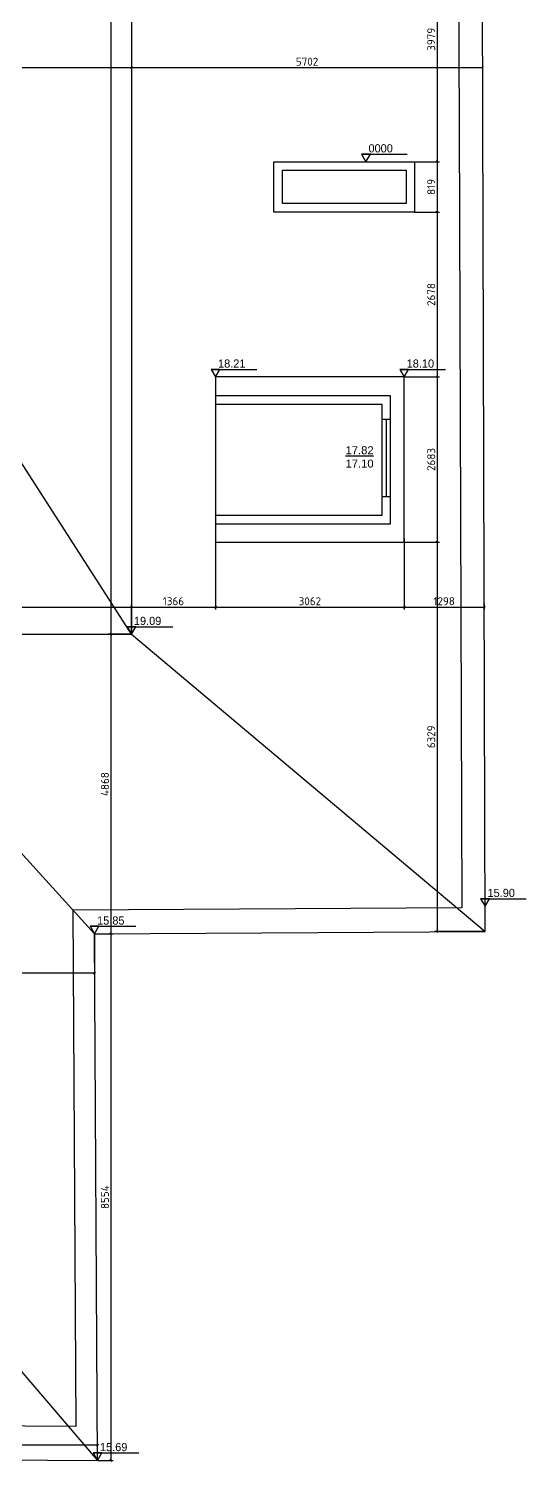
# Model space of a CAD drawing. Header units: millimetres. Extents: x 906201 to 970605, y 1626399 to 1671593.
# Drawn here: x 962527 to 970605, y 1626399 to 1649675 of the extents above; entities that cross this region are included whole.
import ezdxf

# ---------------------------------------------------------------- set-up
doc = ezdxf.new("R2010")
doc.units = ezdxf.units.MM
for name, color, linetype in [('Контур', 7, 'Continuous'), ('Кровля', 98, 'Continuous'), ('Отметки', 7, 'Continuous'), ('Размеры', 224, 'Continuous'), ('Рама', 121, 'Continuous')]:
    doc.layers.add(name, color=color, linetype=linetype)
doc.styles.add('ISOCPEUR', font='isocpeur.ttf')
doc.styles.add('rus', font='rusw2.shx', dxfattribs={"height": 0.06})
doc.styles.get("Standard").update_dxf_attribs({"font": 'arial.ttf'})
doc.dimstyles.new('GENPLAN 1000', dxfattribs={"dimscale": 10, "dimtxt": 13, "dimasz": 3, "dimexe": 4, "dimexo": 0, "dimgap": 3, "dimtad": 1, "dimdec": 0, "dimzin": 0, "dimtxsty": 'ISOCPEUR', "dimblk1": 'OBLIQUE', "dimblk2": 'OBLIQUE', "dimsah": 1, "dimcen": -1, "dimaunit": 1, "dimadec": 3, "dimazin": 0, "dimtfac": 0.75, "dimtdec": 0, "dimtix": 1, "dimtmove": 1, "dimatfit": 3, "dimfxl": 0, "dimtvp": 0.6, "dimarcsym": 0})

# ---------------------------------------------------------------- blocks, each defined once
blk = doc.blocks.new('_Oblique')
at = {"color": 0, "linetype": 'ByBlock', "lineweight": -2}
blk.add_line((-0.5, -0.5), (0.5, 0.5), dxfattribs=at)
blk = doc.blocks.new('*D37')
at = {"layer": 'Defpoints', "color": 0, "ltscale": 0.03}
for p in [(968620, 1651493), (968792, 1647514), (969156, 1647514)]:
    blk.add_point(p, dxfattribs=at)
at = {"layer": 'Размеры', "color": 0, "lineweight": -2, "ltscale": 0.03}
for p, q in [((968620, 1651493), (969196, 1651493)), ((969156, 1651493), (969156, 1647514)), ((968792, 1647514), (969196, 1647514))]:
    blk.add_line(p, q, dxfattribs=at)
at = {"layer": 'Размеры', "color": 0, "lineweight": -2, "ltscale": 0.03, "xscale": 30, "yscale": 30, "zscale": 30}
for p, rotation in [((969156, 1651493), 90), ((969156, 1647514), 270)]:
    blk.add_blockref('_Oblique', p, dxfattribs=dict(at, rotation=rotation))
at = {"layer": 'Размеры', "color": 0, "ltscale": 0.03, "insert": (969061, 1649503), "char_height": 130, "attachment_point": 5, "rotation": 90, "style": 'ISOCPEUR'}
blk.add_mtext('3979', dxfattribs=at)
blk = doc.blocks.new('*D38')
at = {"layer": 'Defpoints', "color": 0, "ltscale": 0.03}
for p in [(968792, 1647514), (968792, 1646695), (969156, 1646695)]:
    blk.add_point(p, dxfattribs=at)
at = {"layer": 'Размеры', "color": 0, "lineweight": -2, "ltscale": 0.03}
for p, q in [((968792, 1647514), (969196, 1647514)), ((969156, 1647514), (969156, 1646695)), ((968792, 1646695), (969196, 1646695))]:
    blk.add_line(p, q, dxfattribs=at)
at = {"layer": 'Размеры', "color": 0, "lineweight": -2, "ltscale": 0.03, "xscale": 30, "yscale": 30, "zscale": 30}
for p, rotation in [((969156, 1647514), 90), ((969156, 1646695), 270)]:
    blk.add_blockref('_Oblique', p, dxfattribs=dict(at, rotation=rotation))
at = {"layer": 'Размеры', "color": 0, "ltscale": 0.03, "insert": (969061, 1647104), "char_height": 130, "attachment_point": 5, "rotation": 90, "style": 'ISOCPEUR'}
blk.add_mtext('819', dxfattribs=at)
blk = doc.blocks.new('*D39')
at = {"layer": 'Defpoints', "color": 0, "ltscale": 0.03}
for p in [(968792, 1646695), (968622, 1644017), (969156, 1644017)]:
    blk.add_point(p, dxfattribs=at)
at = {"layer": 'Размеры', "color": 0, "lineweight": -2, "ltscale": 0.03}
for p, q in [((968792, 1646695), (969196, 1646695)), ((969156, 1646695), (969156, 1644017)), ((968622, 1644017), (969196, 1644017))]:
    blk.add_line(p, q, dxfattribs=at)
at = {"layer": 'Размеры', "color": 0, "lineweight": -2, "ltscale": 0.03, "xscale": 30, "yscale": 30, "zscale": 30}
for p, rotation in [((969156, 1646695), 90), ((969156, 1644017), 270)]:
    blk.add_blockref('_Oblique', p, dxfattribs=dict(at, rotation=rotation))
at = {"layer": 'Размеры', "color": 0, "ltscale": 0.03, "insert": (969061, 1645356), "char_height": 130, "attachment_point": 5, "rotation": 90, "style": 'ISOCPEUR'}
blk.add_mtext('2678', dxfattribs=at)
blk = doc.blocks.new('*D40')
at = {"layer": 'Defpoints', "color": 0, "ltscale": 0.03}
for p in [(968622, 1644017), (968622, 1641334), (969156, 1641334)]:
    blk.add_point(p, dxfattribs=at)
at = {"layer": 'Размеры', "color": 0, "lineweight": -2, "ltscale": 0.03}
for p, q in [((968622, 1644017), (969196, 1644017)), ((969156, 1644017), (969156, 1641334)), ((968622, 1641334), (969196, 1641334))]:
    blk.add_line(p, q, dxfattribs=at)
at = {"layer": 'Размеры', "color": 0, "lineweight": -2, "ltscale": 0.03, "xscale": 30, "yscale": 30, "zscale": 30}
for p, rotation in [((969156, 1644017), 90), ((969156, 1641334), 270)]:
    blk.add_blockref('_Oblique', p, dxfattribs=dict(at, rotation=rotation))
at = {"layer": 'Размеры', "color": 0, "ltscale": 0.03, "insert": (969061, 1642676), "char_height": 130, "attachment_point": 5, "rotation": 90, "style": 'ISOCPEUR'}
blk.add_mtext('2683', dxfattribs=at)
blk = doc.blocks.new('*D41')
at = {"layer": 'Defpoints', "color": 0, "ltscale": 0.03}
for p in [(968622, 1641334), (969156, 1635005), (969935, 1635005)]:
    blk.add_point(p, dxfattribs=at)
at = {"layer": 'Размеры', "color": 0, "lineweight": -2, "ltscale": 0.03}
for p, q in [((968622, 1641334), (969196, 1641334)), ((969156, 1641334), (969156, 1635005)), ((969935, 1635005), (969116, 1635005))]:
    blk.add_line(p, q, dxfattribs=at)
at = {"layer": 'Размеры', "color": 0, "lineweight": -2, "ltscale": 0.03, "xscale": 30, "yscale": 30, "zscale": 30}
for p, rotation in [((969156, 1641334), 90), ((969156, 1635005), 270)]:
    blk.add_blockref('_Oblique', p, dxfattribs=dict(at, rotation=rotation))
at = {"layer": 'Размеры', "color": 0, "ltscale": 0.03, "insert": (969061, 1638170), "char_height": 130, "attachment_point": 5, "rotation": 90, "style": 'ISOCPEUR'}
blk.add_mtext('6329', dxfattribs=at)
blk = doc.blocks.new('*D42')
at = {"layer": 'Defpoints', "color": 0, "ltscale": 0.03}
for p in [(964194, 1649044), (964194, 1649044), (958583, 1648584)]:
    blk.add_point(p, dxfattribs=at)
at = {"layer": 'Размеры', "color": 0, "lineweight": -2, "ltscale": 0.03}
for p, q in [((958583, 1648584), (958583, 1649084)), ((958583, 1649044), (964194, 1649044)), ((964194, 1649044), (964194, 1649004))]:
    blk.add_line(p, q, dxfattribs=at)
at = {"layer": 'Размеры', "color": 0, "lineweight": -2, "ltscale": 0.03, "xscale": 30, "yscale": 30, "zscale": 30, "rotation": 180}
blk.add_blockref('_Oblique', (958583, 1649044), dxfattribs=at)
at = {"layer": 'Размеры', "color": 0, "lineweight": -2, "ltscale": 0.03, "xscale": 30, "yscale": 30, "zscale": 30}
blk.add_blockref('_Oblique', (964194, 1649044), dxfattribs=at)
at = {"layer": 'Размеры', "color": 0, "ltscale": 0.03, "insert": (961389, 1649139), "char_height": 130, "attachment_point": 5, "style": 'ISOCPEUR'}
blk.add_mtext('5611', dxfattribs=at)
blk = doc.blocks.new('*D43')
at = {"layer": 'Defpoints', "color": 0, "ltscale": 0.03}
for p in [(964194, 1649044), (969896, 1649077), (969896, 1649044)]:
    blk.add_point(p, dxfattribs=at)
at = {"layer": 'Размеры', "color": 0, "lineweight": -2, "ltscale": 0.03}
for p, q in [((964194, 1649044), (964194, 1649004)), ((964194, 1649044), (969896, 1649044)), ((969896, 1649077), (969896, 1649004))]:
    blk.add_line(p, q, dxfattribs=at)
at = {"layer": 'Размеры', "color": 0, "lineweight": -2, "ltscale": 0.03, "xscale": 30, "yscale": 30, "zscale": 30, "rotation": 180}
blk.add_blockref('_Oblique', (964194, 1649044), dxfattribs=at)
at = {"layer": 'Размеры', "color": 0, "lineweight": -2, "ltscale": 0.03, "xscale": 30, "yscale": 30, "zscale": 30}
blk.add_blockref('_Oblique', (969896, 1649044), dxfattribs=at)
at = {"layer": 'Размеры', "color": 0, "ltscale": 0.03, "insert": (967045, 1649139), "char_height": 130, "attachment_point": 5, "style": 'ISOCPEUR'}
blk.add_mtext('5702', dxfattribs=at)
blk = doc.blocks.new('*D47')
at = {"layer": 'Defpoints', "color": 0, "ltscale": 0.03}
for p in [(964739, 1663240), (963859, 1639836), (964194, 1639836)]:
    blk.add_point(p, dxfattribs=at)
at = {"layer": 'Размеры', "color": 0, "lineweight": -2, "ltscale": 0.03}
for p, q in [((964739, 1663240), (963819, 1663240)), ((963859, 1663240), (963859, 1639836)), ((964194, 1639836), (963819, 1639836))]:
    blk.add_line(p, q, dxfattribs=at)
at = {"layer": 'Размеры', "color": 0, "lineweight": -2, "ltscale": 0.03, "xscale": 30, "yscale": 30, "zscale": 30}
for p, rotation in [((963859, 1663240), 90), ((963859, 1639836), 270)]:
    blk.add_blockref('_Oblique', p, dxfattribs=dict(at, rotation=rotation))
at = {"layer": 'Размеры', "color": 0, "ltscale": 0.03, "insert": (963764, 1651538), "char_height": 130, "attachment_point": 5, "rotation": 90, "style": 'ISOCPEUR'}
blk.add_mtext('23404', dxfattribs=at)
blk = doc.blocks.new('*D48')
at = {"layer": 'Defpoints', "color": 0, "ltscale": 0.03}
for p in [(964194, 1639836), (963596, 1634968), (963859, 1634968)]:
    blk.add_point(p, dxfattribs=at)
at = {"layer": 'Размеры', "color": 0, "lineweight": -2, "ltscale": 0.03}
for p, q in [((964194, 1639836), (963819, 1639836)), ((963859, 1639836), (963859, 1634968)), ((963596, 1634968), (963899, 1634968))]:
    blk.add_line(p, q, dxfattribs=at)
at = {"layer": 'Размеры', "color": 0, "lineweight": -2, "ltscale": 0.03, "xscale": 30, "yscale": 30, "zscale": 30}
for p, rotation in [((963859, 1639836), 90), ((963859, 1634968), 270)]:
    blk.add_blockref('_Oblique', p, dxfattribs=dict(at, rotation=rotation))
at = {"layer": 'Размеры', "color": 0, "ltscale": 0.03, "insert": (963764, 1637402), "char_height": 130, "attachment_point": 5, "rotation": 90, "style": 'ISOCPEUR'}
blk.add_mtext('4868', dxfattribs=at)
blk = doc.blocks.new('*D49')
at = {"layer": 'Defpoints', "color": 0, "ltscale": 0.03}
for p in [(963596, 1634968), (963643, 1626414), (963859, 1626414)]:
    blk.add_point(p, dxfattribs=at)
at = {"layer": 'Размеры', "color": 0, "lineweight": -2, "ltscale": 0.03}
for p, q in [((963596, 1634968), (963899, 1634968)), ((963859, 1634968), (963859, 1626414)), ((963643, 1626414), (963899, 1626414))]:
    blk.add_line(p, q, dxfattribs=at)
at = {"layer": 'Размеры', "color": 0, "lineweight": -2, "ltscale": 0.03, "xscale": 30, "yscale": 30, "zscale": 30}
for p, rotation in [((963859, 1634968), 90), ((963859, 1626414), 270)]:
    blk.add_blockref('_Oblique', p, dxfattribs=dict(at, rotation=rotation))
at = {"layer": 'Размеры', "color": 0, "ltscale": 0.03, "insert": (963764, 1630691), "char_height": 130, "attachment_point": 5, "rotation": 90, "style": 'ISOCPEUR'}
blk.add_mtext('8554', dxfattribs=at)
blk = doc.blocks.new('*D50')
at = {"layer": 'Defpoints', "color": 0, "ltscale": 0.03}
for p in [(954751, 1626664), (954751, 1626476), (963643, 1626414)]:
    blk.add_point(p, dxfattribs=at)
at = {"layer": 'Размеры', "color": 0, "lineweight": -2, "ltscale": 0.03}
for p, q in [((954751, 1626476), (954751, 1626704)), ((963643, 1626664), (954751, 1626664)), ((963643, 1626414), (963643, 1626704))]:
    blk.add_line(p, q, dxfattribs=at)
at = {"layer": 'Размеры', "color": 0, "lineweight": -2, "ltscale": 0.03, "xscale": 30, "yscale": 30, "zscale": 30, "rotation": 180}
blk.add_blockref('_Oblique', (954751, 1626664), dxfattribs=at)
at = {"layer": 'Размеры', "color": 0, "lineweight": -2, "ltscale": 0.03, "xscale": 30, "yscale": 30, "zscale": 30}
blk.add_blockref('_Oblique', (963643, 1626664), dxfattribs=at)
at = {"layer": 'Размеры', "color": 0, "ltscale": 0.03, "insert": (959197, 1626759), "char_height": 130, "attachment_point": 5, "style": 'ISOCPEUR'}
blk.add_mtext('8892', dxfattribs=at)
blk = doc.blocks.new('*D55')
at = {"layer": 'Defpoints', "color": 0, "ltscale": 0.03}
for p in [(963596, 1634968), (959185, 1634732), (959185, 1634329)]:
    blk.add_point(p, dxfattribs=at)
at = {"layer": 'Размеры', "color": 0, "lineweight": -2, "ltscale": 0.03}
for p, q in [((963596, 1634968), (963596, 1634289)), ((959185, 1634732), (959185, 1634289)), ((963596, 1634329), (959185, 1634329))]:
    blk.add_line(p, q, dxfattribs=at)
at = {"layer": 'Размеры', "color": 0, "lineweight": -2, "ltscale": 0.03, "xscale": 30, "yscale": 30, "zscale": 30, "rotation": 180}
blk.add_blockref('_Oblique', (959185, 1634329), dxfattribs=at)
at = {"layer": 'Размеры', "color": 0, "lineweight": -2, "ltscale": 0.03, "xscale": 30, "yscale": 30, "zscale": 30}
blk.add_blockref('_Oblique', (963596, 1634329), dxfattribs=at)
at = {"layer": 'Размеры', "color": 0, "ltscale": 0.03, "insert": (961391, 1634424), "char_height": 130, "attachment_point": 5, "style": 'ISOCPEUR'}
blk.add_mtext('4411', dxfattribs=at)
blk = doc.blocks.new('*D86')
at = {"layer": 'Defpoints', "color": 0, "ltscale": 0.03}
for p in [(964194, 1640278), (959185, 1639836), (964194, 1639836)]:
    blk.add_point(p, dxfattribs=at)
at = {"layer": 'Размеры', "color": 0, "lineweight": -2, "ltscale": 0.03}
for p, q in [((959185, 1639836), (959185, 1640318)), ((964194, 1639836), (964194, 1640318)), ((959185, 1640278), (964194, 1640278))]:
    blk.add_line(p, q, dxfattribs=at)
at = {"layer": 'Размеры', "color": 0, "lineweight": -2, "ltscale": 0.03, "xscale": 30, "yscale": 30, "zscale": 30, "rotation": 180}
blk.add_blockref('_Oblique', (959185, 1640278), dxfattribs=at)
at = {"layer": 'Размеры', "color": 0, "lineweight": -2, "ltscale": 0.03, "xscale": 30, "yscale": 30, "zscale": 30}
blk.add_blockref('_Oblique', (964194, 1640278), dxfattribs=at)
at = {"layer": 'Размеры', "color": 0, "ltscale": 0.03, "insert": (961690, 1640373), "char_height": 130, "attachment_point": 5, "style": 'ISOCPEUR'}
blk.add_mtext('5009', dxfattribs=at)
blk = doc.blocks.new('*D87')
at = {"layer": 'Defpoints', "color": 0, "ltscale": 0.03}
for p in [(965560, 1641334), (965560, 1640278), (964194, 1639836)]:
    blk.add_point(p, dxfattribs=at)
at = {"layer": 'Размеры', "color": 0, "lineweight": -2, "ltscale": 0.03}
for p, q in [((965560, 1641334), (965560, 1640238)), ((964194, 1639836), (964194, 1640318)), ((964194, 1640278), (965560, 1640278))]:
    blk.add_line(p, q, dxfattribs=at)
at = {"layer": 'Размеры', "color": 0, "lineweight": -2, "ltscale": 0.03, "xscale": 30, "yscale": 30, "zscale": 30, "rotation": 180}
blk.add_blockref('_Oblique', (964194, 1640278), dxfattribs=at)
at = {"layer": 'Размеры', "color": 0, "lineweight": -2, "ltscale": 0.03, "xscale": 30, "yscale": 30, "zscale": 30}
blk.add_blockref('_Oblique', (965560, 1640278), dxfattribs=at)
at = {"layer": 'Размеры', "color": 0, "ltscale": 0.03, "insert": (964877, 1640373), "char_height": 130, "attachment_point": 5, "style": 'ISOCPEUR'}
blk.add_mtext('1366', dxfattribs=at)
blk = doc.blocks.new('*D88')
at = {"layer": 'Defpoints', "color": 0, "ltscale": 0.03}
for p in [(965560, 1641334), (968622, 1641392), (968622, 1640278)]:
    blk.add_point(p, dxfattribs=at)
at = {"layer": 'Размеры', "color": 0, "lineweight": -2, "ltscale": 0.03}
for p, q in [((965560, 1641334), (965560, 1640238)), ((968622, 1641392), (968622, 1640238)), ((965560, 1640278), (968622, 1640278))]:
    blk.add_line(p, q, dxfattribs=at)
at = {"layer": 'Размеры', "color": 0, "lineweight": -2, "ltscale": 0.03, "xscale": 30, "yscale": 30, "zscale": 30, "rotation": 180}
blk.add_blockref('_Oblique', (965560, 1640278), dxfattribs=at)
at = {"layer": 'Размеры', "color": 0, "lineweight": -2, "ltscale": 0.03, "xscale": 30, "yscale": 30, "zscale": 30}
blk.add_blockref('_Oblique', (968622, 1640278), dxfattribs=at)
at = {"layer": 'Размеры', "color": 0, "ltscale": 0.03, "insert": (967091, 1640373), "char_height": 130, "attachment_point": 5, "style": 'ISOCPEUR'}
blk.add_mtext('3062', dxfattribs=at)
blk = doc.blocks.new('*D89')
at = {"layer": 'Defpoints', "color": 0, "ltscale": 0.03}
for p in [(968622, 1641392), (969920, 1640335), (969920, 1640278)]:
    blk.add_point(p, dxfattribs=at)
at = {"layer": 'Размеры', "color": 0, "lineweight": -2, "ltscale": 0.03}
for p, q in [((968622, 1641392), (968622, 1640238)), ((969920, 1640335), (969920, 1640238)), ((968622, 1640278), (969920, 1640278))]:
    blk.add_line(p, q, dxfattribs=at)
at = {"layer": 'Размеры', "color": 0, "lineweight": -2, "ltscale": 0.03, "xscale": 30, "yscale": 30, "zscale": 30, "rotation": 180}
blk.add_blockref('_Oblique', (968622, 1640278), dxfattribs=at)
at = {"layer": 'Размеры', "color": 0, "lineweight": -2, "ltscale": 0.03, "xscale": 30, "yscale": 30, "zscale": 30}
blk.add_blockref('_Oblique', (969920, 1640278), dxfattribs=at)
at = {"layer": 'Размеры', "color": 0, "ltscale": 0.03, "insert": (969271, 1640373), "char_height": 130, "attachment_point": 5, "style": 'ISOCPEUR'}
blk.add_mtext('1298', dxfattribs=at)

msp = doc.modelspace()

# ---------------------------------------------------------------- linework, layer by layer
at = {"layer": 'Контур', "ltscale": 0.03}
for p, q in [((968397, 1643327), (968257, 1643327)), ((968397, 1642068), (968257, 1642068))]:
    msp.add_line(p, q, dxfattribs=at)
for points in [[(937991.8, 1640788.1), (951695.9, 1640737.3), (951619.6, 1648103.6), (959031.1, 1648099.4), (959005.6, 1659479.5), (958995.1, 1670973.9), (969410.1, 1670927.2), (969452.8, 1663965.1), (969475.5, 1656429.1), (969512.4, 1648123.1), (969555.9, 1635391.8), (963244.8, 1635355.2), (963290.6, 1626963.8), (955014.6, 1627021.2), (954980.4, 1629015), (942814.4, 1629024.4)], [(965559.9, 1643714), (968397, 1643714), (968397, 1641624.5), (965559.9, 1641624.5)], [(965559.9, 1643574), (968257, 1643574), (968257, 1641764.5), (965559.9, 1641764.5)]]:
    msp.add_lwpolyline(points, dxfattribs=at)
for points in [[(968792, 1646695), (966507, 1646695), (966507, 1647514), (968792, 1647514)], [(968652, 1646835), (966647, 1646835), (966647, 1647374), (968652, 1647374)]]:
    msp.add_lwpolyline(points, close=True, dxfattribs=at)
at = {"layer": 'Кровля', "ltscale": 0.03}
for p, q in [((969935.3, 1635005.1), (969833.9, 1671215.9)), ((964194, 1666168.3), (964194, 1639836)), ((964194, 1639836), (958583, 1648583.6)), ((968622, 1644017), (965559.9, 1644017)), ((965559.9, 1644017), (965559.9, 1641334.4)), ((968622, 1641334.4), (968622, 1644017)), ((965559.9, 1641334.4), (968622, 1641334.4)), ((959185, 1639836), (964194, 1639836)), ((959185, 1639836), (963596.4, 1634968.3)), ((964194, 1639836), (969935.3, 1635005.1)), ((963596.4, 1634968.3), (969935.3, 1635005.1)), ((963643, 1626413.9), (963596.4, 1634968.3)), ((959185, 1631627), (963643, 1626413.9)), ((954751.2, 1626475.6), (963643, 1626413.9))]:
    msp.add_line(p, q, dxfattribs=at)
at = {"layer": 'Отметки', "color": 0}
for p, q in [((967930.8, 1647637, 136014.8), (968672.5, 1647637, 136014.8)), ((965488.9, 1644140, 136014.8), (966230.6, 1644140, 136014.8)), ((968551, 1644140, 136014.8), (969292.7, 1644140, 136014.8)), ((964123, 1639959, 136014.8), (964864.7, 1639959, 136014.8)), ((969863.1, 1635539.4, 136014.8), (970604.8, 1635539.4, 136014.8)), ((963525.3, 1635091.3, 136014.8), (964267, 1635091.3, 136014.8)), ((963572, 1626536.9, 136014.8), (964313.7, 1626536.9, 136014.8))]:
    msp.add_line(p, q, dxfattribs=at)
for points in [[(968001.8, 1647514), (968072.8, 1647637), (967930.8, 1647637)], [(965559.9, 1644017), (965630.9, 1644140), (965488.9, 1644140)], [(968622, 1644017), (968693, 1644140), (968551, 1644140)], [(964194, 1639836), (964265, 1639959), (964123, 1639959)], [(969934.1, 1635416.4), (970005.1, 1635539.4), (969863.1, 1635539.4)], [(963596.4, 1634968.3), (963667.4, 1635091.3), (963525.3, 1635091.3)], [(963643, 1626413.9), (963714.1, 1626536.9), (963572, 1626536.9)]]:
    msp.add_lwpolyline(points, close=True, dxfattribs=at)
at = {"layer": 'Рама', "ltscale": 0.03}
msp.add_line((968327, 1643327), (968327, 1642068), dxfattribs=at)

# ---------------------------------------------------------------- texts
at = {"layer": 'Отметки', "style": 'rus'}
for s, p in [('0000', (968042.6, 1647664.7)), ('18.21', (965600.7, 1644167.7)), ('18.10', (968662.8, 1644167.7)), ('19.09', (964234.8, 1639986.7)), ('15.90', (969974.9, 1635567.1)), ('15.85', (963637.2, 1635119)), ('15.69', (963683.9, 1626564.5))]:
    msp.add_text(s, height=132.96, dxfattribs=at).set_placement(p)
at = {"layer": 'Отметки', "ltscale": 0.03, "insert": (967671.2, 1642891), "char_height": 130, "width": 580.655, "attachment_point": 1}
msp.add_mtext('\\L17.82\\l\\P17.10', dxfattribs=at)

# ---------------------------------------------------------------- dimensions: what is measured, and where the dimension line sits
at = {"layer": 'Размеры', "ltscale": 0.03}
for base, p1, p2, picture, middle in [((963859.2, 1639836), (964738.7, 1663240), (964194, 1639836), '*D47', (963764.2, 1651538)), ((969156.4, 1647514), (968620, 1651492.9), (968792, 1647514), '*D37', (969061.4, 1649503.5)), ((969156.4, 1646695), (968792, 1647514), (968792, 1646695), '*D38', (969061.4, 1647104.5)), ((969156.4, 1644017), (968792, 1646695), (968622, 1644017), '*D39', (969061.4, 1645356)), ((969156.4, 1641334.4), (968622, 1644017), (968622, 1641334.4), '*D40', (969061.4, 1642675.7)), ((969156.4, 1635005.1), (968622, 1641334.4), (969935.3, 1635005.1), '*D41', (969061.4, 1638169.7)), ((963859.2, 1634968.3), (964194, 1639836), (963596.4, 1634968.3), '*D48', (963764.2, 1637402.1)), ((963859.2, 1626413.9), (963596.4, 1634968.3), (963643, 1626413.9), '*D49', (963764.2, 1630691.1))]:
    dim = msp.add_linear_dim(base=base, p1=p1, p2=p2, angle=90, dimstyle='GENPLAN 1000', dxfattribs=at)
    dim.commit()
    dim.dimension.update_dxf_attribs({"geometry": picture, "text_midpoint": middle})
for base, p1, p2, picture, middle in [((964194, 1649043.6), (958583, 1648583.6), (964194, 1649043.6), '*D42', (961388.5, 1649138.6)), ((969895.9, 1649043.6), (964194, 1649043.6), (969895.9, 1649077.1), '*D43', (967044.9, 1649138.6)), ((965559.9, 1640278.4), (964194, 1639836), (965559.9, 1641334.4), '*D87', (964876.9, 1640373.4)), ((968622, 1640278.4), (965559.9, 1641334.4), (968622, 1641391.6), '*D88', (967090.9, 1640373.4)), ((969920.3, 1640278.4), (968622, 1641391.6), (969920.3, 1640334.9), '*D89', (969271.2, 1640373.4)), ((964194, 1640278.4), (959185, 1639836), (964194, 1639836), '*D86', (961689.5, 1640373.4)), ((959185, 1634329.4), (963596.4, 1634968.3), (959185, 1634732.4), '*D55', (961390.7, 1634424.4)), ((954751.2, 1626664.2), (963643, 1626413.9), (954751.2, 1626475.6), '*D50', (959197.1, 1626759.2))]:
    dim = msp.add_linear_dim(base=base, p1=p1, p2=p2, dimstyle='GENPLAN 1000', dxfattribs=at)
    dim.commit()
    dim.dimension.update_dxf_attribs({"geometry": picture, "text_midpoint": middle})

doc.saveas('drawing.dxf')
